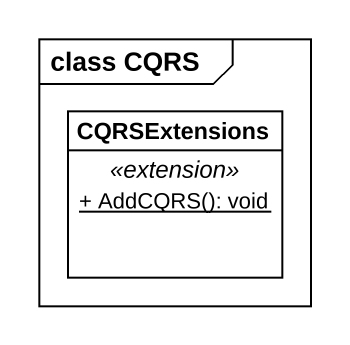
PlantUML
@startuml
mainframe class CQRS
hide circle
hide empty members
skinparam classAttributeIconSize 0
class CQRSExtensions {
  .. <<extension>> ..
  {static} + AddCQRS(): void
}
@enduml
